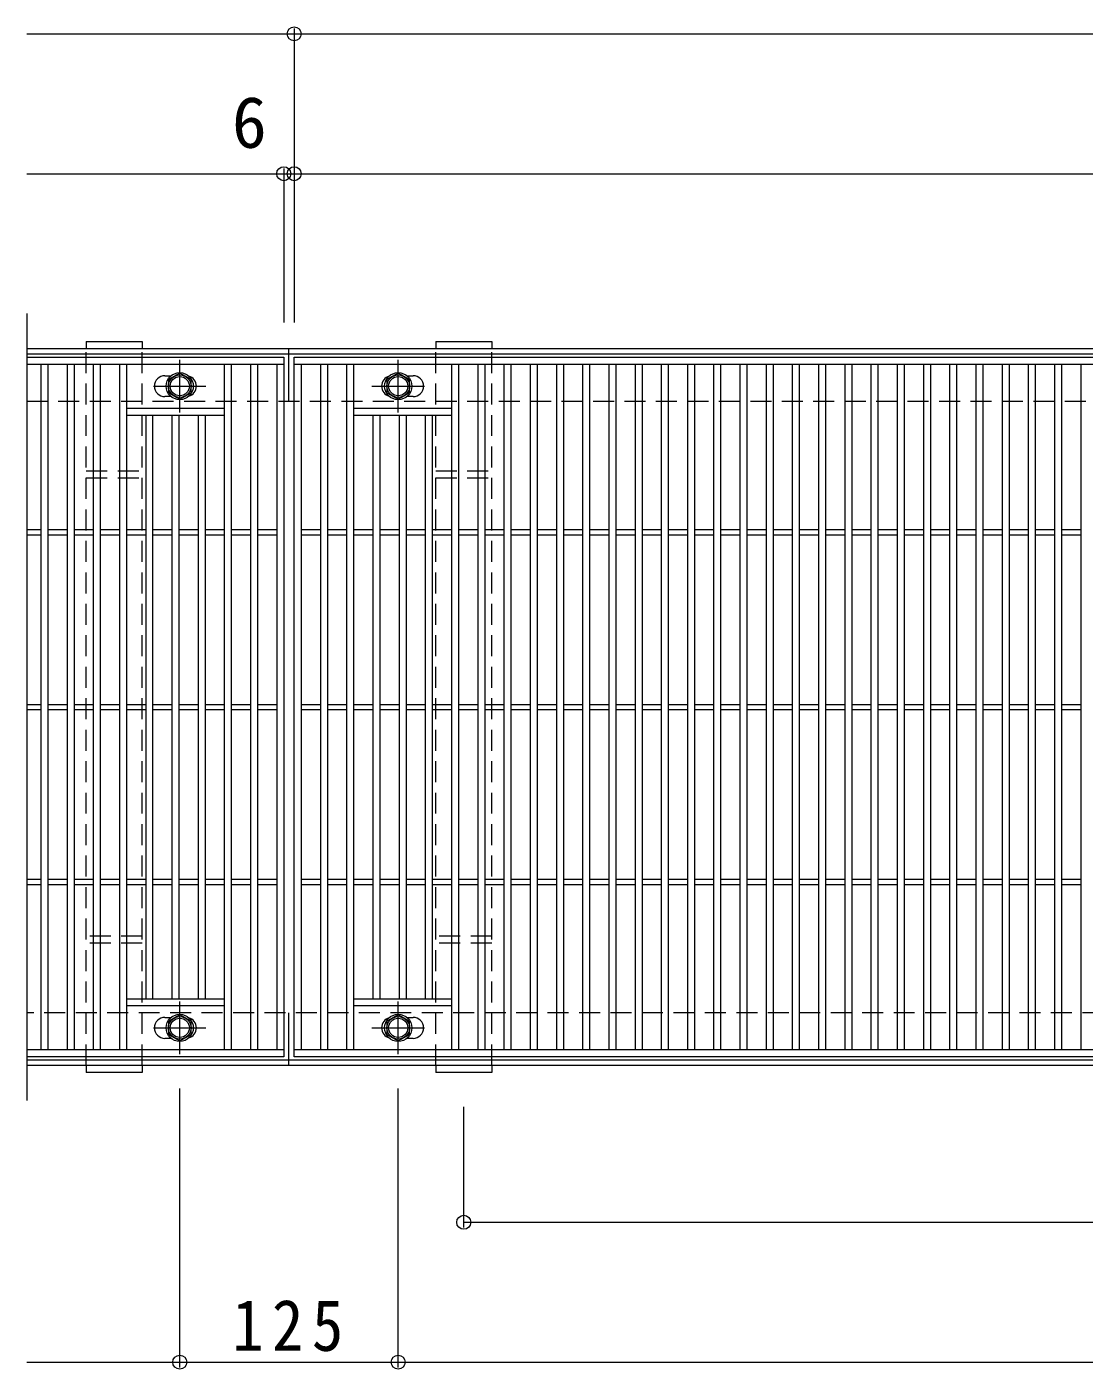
# Model space of a CAD drawing. Units: millimetres at full size, sheet at 1:10; details may follow other scales. Extents: x -2205 to 2286, y -1959 to 1524.
# Drawn here: x -616 to -11, y 725 to 1493 of the extents above; entities that cross this region are included whole.
import ezdxf
from ezdxf.enums import TextEntityAlignment as Align

# ---------------------------------------------------------------- set-up
doc = ezdxf.new("R2010")
doc.units = ezdxf.units.MM
doc.header["$LTSCALE"] = 10
doc.header["$PDMODE"] = 32
doc.header["$PDSIZE"] = 8
doc.linetypes.add('CHAIN1', pattern=[8, 5, -1, 1, -1])
doc.linetypes.add('DASHED1', pattern=[1.8, 1.2, -0.6])
for name, color, linetype, lineweight in [('C-1_躯体', 2, 'Continuous', 9), ('C-2_仕上', 3, 'Continuous', 9), ('C-4_文字', 7, 'Continuous', 9), ('C-8_ハッチ', 3, 'DASHED1', 9), ('C-B_衛生陶器', 2, 'Continuous', 9)]:
    doc.layers.add(name, color=color, linetype=linetype, lineweight=lineweight)
doc.styles.add('ＭＳ ゴシック', font='')
doc.styles.get('ＭＳ ゴシック').set_extended_font_data('MS Gothic')

msp = doc.modelspace()

# ---------------------------------------------------------------- linework, layer by layer
at = {"layer": 'C-1_躯体'}
for p, q in [((-615.89, 1308.63), (684.11, 1308.63)), ((-615.89, 1305.63), (684.11, 1305.63)), ((-465.89, 1278.63), (-465.89, 1308.63)), ((-465.89, 898.63), (-465.89, 928.63)), ((684.11, 901.63), (-615.89, 901.63)), ((684.11, 898.63), (-615.89, 898.63))]:
    msp.add_line(p, q, dxfattribs=at)
at = {"layer": 'C-1_躯体', "linetype": 'DASHED1'}
for p, q in [((-615.89, 1278.63), (684.11, 1278.63)), ((684.11, 928.63), (-615.89, 928.63))]:
    msp.add_line(p, q, dxfattribs=at)
at = {"layer": 'C-2_仕上'}
for p, q in [((-615.89, 1328.63), (-615.89, 878.63)), ((-615.89, 1303.63), (-468.89, 1303.63)), ((-615.89, 1299.63), (-468.89, 1299.63)), ((-607.89, 1299.63), (-607.89, 907.63)), ((-603.89, 1299.63), (-603.89, 907.63)), ((-592.89, 1299.63), (-592.89, 907.63)), ((-588.89, 1299.63), (-588.89, 907.63)), ((-577.89, 1299.63), (-577.89, 907.63)), ((-573.89, 1299.63), (-573.89, 907.63)), ((-562.89, 1299.63), (-562.89, 907.63)), ((-558.89, 1299.63), (-558.89, 907.63)), ((-502.89, 1299.63), (-502.89, 907.63)), ((-498.89, 1299.63), (-498.89, 907.63)), ((-487.89, 1299.63), (-487.89, 907.63)), ((-483.89, 1299.63), (-483.89, 907.63)), ((-472.89, 1299.63), (-472.89, 907.63)), ((-462.89, 1303.63), (531.11, 1303.63)), ((-462.89, 903.63), (-462.89, 1303.63)), ((-462.89, 1299.63), (531.11, 1299.63)), ((-458.89, 1299.63), (-458.89, 907.63)), ((-447.89, 1299.63), (-447.89, 907.63)), ((-443.89, 1299.63), (-443.89, 907.63)), ((-432.89, 1299.63), (-432.89, 907.63)), ((-428.89, 1299.63), (-428.89, 907.63)), ((-372.89, 1299.63), (-372.89, 907.63)), ((-368.89, 1299.63), (-368.89, 907.63)), ((-357.89, 1299.63), (-357.89, 907.63)), ((-353.89, 1299.63), (-353.89, 907.63)), ((-342.89, 1299.63), (-342.89, 907.63)), ((-338.89, 1299.63), (-338.89, 907.63)), ((-327.89, 1299.63), (-327.89, 907.63)), ((-323.89, 1299.63), (-323.89, 907.63)), ((-312.89, 1299.63), (-312.89, 907.63)), ((-308.89, 1299.63), (-308.89, 907.63)), ((-297.89, 1299.63), (-297.89, 907.63)), ((-293.89, 1299.63), (-293.89, 907.63)), ((-282.89, 1299.63), (-282.89, 907.63)), ((-278.89, 1299.63), (-278.89, 907.63)), ((-267.89, 1299.63), (-267.89, 907.63)), ((-263.89, 1299.63), (-263.89, 907.63)), ((-252.89, 1299.63), (-252.89, 907.63)), ((-248.89, 1299.63), (-248.89, 907.63)), ((-237.89, 1299.63), (-237.89, 907.63)), ((-233.89, 1299.63), (-233.89, 907.63)), ((-222.89, 1299.63), (-222.89, 907.63)), ((-218.89, 1299.63), (-218.89, 907.63)), ((-207.89, 1299.63), (-207.89, 907.63)), ((-203.89, 1299.63), (-203.89, 907.63)), ((-192.89, 1299.63), (-192.89, 907.63)), ((-188.89, 1299.63), (-188.89, 907.63)), ((-177.89, 1299.63), (-177.89, 907.63)), ((-173.89, 1299.63), (-173.89, 907.63)), ((-162.89, 1299.63), (-162.89, 907.63)), ((-158.89, 1299.63), (-158.89, 907.63)), ((-147.89, 1299.63), (-147.89, 907.63)), ((-143.89, 1299.63), (-143.89, 907.63)), ((-132.89, 1299.63), (-132.89, 907.63)), ((-128.89, 1299.63), (-128.89, 907.63)), ((-117.89, 1299.63), (-117.89, 907.63)), ((-113.89, 1299.63), (-113.89, 907.63)), ((-102.89, 1299.63), (-102.89, 907.63)), ((-98.89, 1299.63), (-98.89, 907.63)), ((-87.89, 1299.63), (-87.89, 907.63)), ((-83.89, 1299.63), (-83.89, 907.63)), ((-72.89, 1299.63), (-72.89, 907.63)), ((-68.89, 1299.63), (-68.89, 907.63)), ((-57.89, 1299.63), (-57.89, 907.63)), ((-53.89, 1299.63), (-53.89, 907.63)), ((-42.89, 1299.63), (-42.89, 907.63)), ((-38.89, 1299.63), (-38.89, 907.63)), ((-27.89, 1299.63), (-27.89, 907.63)), ((-23.89, 1299.63), (-23.89, 907.63)), ((-12.89, 1299.63), (-12.89, 907.63)), ((-536.89, 1293.13), (-533.3, 1293.13)), ((-398.49, 1293.13), (-394.89, 1293.13)), ((-558.89, 1274.63), (-502.89, 1274.63)), ((-533.3, 1281.13), (-536.89, 1281.13)), ((-428.89, 1274.63), (-372.89, 1274.63)), ((-394.89, 1281.13), (-398.49, 1281.13)), ((-558.89, 1270.63), (-502.89, 1270.63)), ((-547.89, 1270.63), (-547.89, 936.63)), ((-543.89, 1270.63), (-543.89, 936.63)), ((-532.89, 1270.63), (-532.89, 936.63)), ((-528.89, 1270.63), (-528.89, 936.63)), ((-517.89, 1270.63), (-517.89, 936.63)), ((-513.89, 1270.63), (-513.89, 936.63)), ((-428.89, 1270.63), (-372.89, 1270.63)), ((-417.89, 1270.63), (-417.89, 936.63)), ((-413.89, 1270.63), (-413.89, 936.63)), ((-402.89, 1270.63), (-402.89, 936.63)), ((-398.89, 1270.63), (-398.89, 936.63)), ((-387.89, 1270.63), (-387.89, 936.63)), ((-383.89, 1270.63), (-383.89, 936.63)), ((-615.89, 1205.13), (-607.89, 1205.13)), ((-615.89, 1202.13), (-607.89, 1202.13)), ((-603.89, 1205.13), (-592.89, 1205.13)), ((-603.89, 1202.13), (-592.89, 1202.13)), ((-588.89, 1205.13), (-577.89, 1205.13)), ((-588.89, 1202.13), (-577.89, 1202.13)), ((-573.89, 1205.13), (-562.89, 1205.13)), ((-573.89, 1202.13), (-562.89, 1202.13)), ((-558.89, 1205.13), (-547.89, 1205.13)), ((-558.89, 1202.13), (-547.89, 1202.13)), ((-543.89, 1205.13), (-532.89, 1205.13)), ((-543.89, 1202.13), (-532.89, 1202.13)), ((-528.89, 1205.13), (-517.89, 1205.13)), ((-528.89, 1202.13), (-517.89, 1202.13)), ((-513.89, 1205.13), (-502.89, 1205.13)), ((-513.89, 1202.13), (-502.89, 1202.13)), ((-498.89, 1205.13), (-487.89, 1205.13)), ((-498.89, 1202.13), (-487.89, 1202.13)), ((-483.89, 1205.13), (-472.89, 1205.13)), ((-483.89, 1202.13), (-472.89, 1202.13)), ((-458.89, 1205.13), (-447.89, 1205.13)), ((-458.89, 1202.13), (-447.89, 1202.13)), ((-443.89, 1205.13), (-432.89, 1205.13)), ((-443.89, 1202.13), (-432.89, 1202.13)), ((-428.89, 1205.13), (-417.89, 1205.13)), ((-428.89, 1202.13), (-417.89, 1202.13)), ((-413.89, 1205.13), (-402.89, 1205.13)), ((-413.89, 1202.13), (-402.89, 1202.13)), ((-398.89, 1205.13), (-387.89, 1205.13)), ((-398.89, 1202.13), (-387.89, 1202.13)), ((-383.89, 1205.13), (-372.89, 1205.13)), ((-383.89, 1202.13), (-372.89, 1202.13)), ((-368.89, 1205.13), (-357.89, 1205.13)), ((-368.89, 1202.13), (-357.89, 1202.13)), ((-353.89, 1205.13), (-342.89, 1205.13)), ((-353.89, 1202.13), (-342.89, 1202.13)), ((-338.89, 1205.13), (-327.89, 1205.13)), ((-338.89, 1202.13), (-327.89, 1202.13)), ((-323.89, 1205.13), (-312.89, 1205.13)), ((-323.89, 1202.13), (-312.89, 1202.13)), ((-308.89, 1205.13), (-297.89, 1205.13)), ((-308.89, 1202.13), (-297.89, 1202.13)), ((-293.89, 1205.13), (-282.89, 1205.13)), ((-293.89, 1202.13), (-282.89, 1202.13)), ((-278.89, 1205.13), (-267.89, 1205.13)), ((-278.89, 1202.13), (-267.89, 1202.13)), ((-263.89, 1205.13), (-252.89, 1205.13)), ((-263.89, 1202.13), (-252.89, 1202.13)), ((-248.89, 1205.13), (-237.89, 1205.13)), ((-248.89, 1202.13), (-237.89, 1202.13)), ((-233.89, 1205.13), (-222.89, 1205.13)), ((-233.89, 1202.13), (-222.89, 1202.13)), ((-218.89, 1205.13), (-207.89, 1205.13)), ((-218.89, 1202.13), (-207.89, 1202.13)), ((-203.89, 1205.13), (-192.89, 1205.13)), ((-203.89, 1202.13), (-192.89, 1202.13)), ((-188.89, 1205.13), (-177.89, 1205.13)), ((-188.89, 1202.13), (-177.89, 1202.13)), ((-173.89, 1205.13), (-162.89, 1205.13)), ((-173.89, 1202.13), (-162.89, 1202.13)), ((-158.89, 1205.13), (-147.89, 1205.13)), ((-158.89, 1202.13), (-147.89, 1202.13)), ((-143.89, 1205.13), (-132.89, 1205.13)), ((-143.89, 1202.13), (-132.89, 1202.13)), ((-128.89, 1205.13), (-117.89, 1205.13)), ((-128.89, 1202.13), (-117.89, 1202.13)), ((-113.89, 1205.13), (-102.89, 1205.13)), ((-113.89, 1202.13), (-102.89, 1202.13)), ((-98.89, 1205.13), (-87.89, 1205.13)), ((-98.89, 1202.13), (-87.89, 1202.13)), ((-83.89, 1205.13), (-72.89, 1205.13)), ((-83.89, 1202.13), (-72.89, 1202.13)), ((-68.89, 1205.13), (-57.89, 1205.13)), ((-68.89, 1202.13), (-57.89, 1202.13)), ((-53.89, 1205.13), (-42.89, 1205.13)), ((-53.89, 1202.13), (-42.89, 1202.13)), ((-38.89, 1205.13), (-27.89, 1205.13)), ((-38.89, 1202.13), (-27.89, 1202.13)), ((-23.89, 1205.13), (-12.89, 1205.13)), ((-23.89, 1202.13), (-12.89, 1202.13)), ((-615.89, 1105.13), (-607.89, 1105.13)), ((-615.89, 1102.13), (-607.89, 1102.13)), ((-603.89, 1105.13), (-592.89, 1105.13)), ((-603.89, 1102.13), (-592.89, 1102.13)), ((-588.89, 1105.13), (-577.89, 1105.13)), ((-588.89, 1102.13), (-577.89, 1102.13)), ((-573.89, 1105.13), (-562.89, 1105.13)), ((-573.89, 1102.13), (-562.89, 1102.13)), ((-558.89, 1105.13), (-547.89, 1105.13)), ((-558.89, 1102.13), (-547.89, 1102.13)), ((-543.89, 1105.13), (-532.89, 1105.13)), ((-543.89, 1102.13), (-532.89, 1102.13)), ((-528.89, 1105.13), (-517.89, 1105.13)), ((-528.89, 1102.13), (-517.89, 1102.13)), ((-513.89, 1105.13), (-502.89, 1105.13)), ((-513.89, 1102.13), (-502.89, 1102.13)), ((-498.89, 1105.13), (-487.89, 1105.13)), ((-498.89, 1102.13), (-487.89, 1102.13)), ((-483.89, 1105.13), (-472.89, 1105.13)), ((-483.89, 1102.13), (-472.89, 1102.13)), ((-458.89, 1105.13), (-447.89, 1105.13)), ((-458.89, 1102.13), (-447.89, 1102.13)), ((-443.89, 1105.13), (-432.89, 1105.13)), ((-443.89, 1102.13), (-432.89, 1102.13)), ((-428.89, 1105.13), (-417.89, 1105.13)), ((-428.89, 1102.13), (-417.89, 1102.13)), ((-413.89, 1105.13), (-402.89, 1105.13)), ((-413.89, 1102.13), (-402.89, 1102.13)), ((-398.89, 1105.13), (-387.89, 1105.13)), ((-398.89, 1102.13), (-387.89, 1102.13)), ((-383.89, 1105.13), (-372.89, 1105.13)), ((-383.89, 1102.13), (-372.89, 1102.13)), ((-368.89, 1105.13), (-357.89, 1105.13)), ((-368.89, 1102.13), (-357.89, 1102.13)), ((-353.89, 1105.13), (-342.89, 1105.13)), ((-353.89, 1102.13), (-342.89, 1102.13)), ((-338.89, 1105.13), (-327.89, 1105.13)), ((-338.89, 1102.13), (-327.89, 1102.13)), ((-323.89, 1105.13), (-312.89, 1105.13)), ((-323.89, 1102.13), (-312.89, 1102.13)), ((-308.89, 1105.13), (-297.89, 1105.13)), ((-308.89, 1102.13), (-297.89, 1102.13)), ((-293.89, 1105.13), (-282.89, 1105.13)), ((-293.89, 1102.13), (-282.89, 1102.13)), ((-278.89, 1105.13), (-267.89, 1105.13)), ((-278.89, 1102.13), (-267.89, 1102.13)), ((-263.89, 1105.13), (-252.89, 1105.13)), ((-263.89, 1102.13), (-252.89, 1102.13)), ((-248.89, 1105.13), (-237.89, 1105.13)), ((-248.89, 1102.13), (-237.89, 1102.13)), ((-233.89, 1105.13), (-222.89, 1105.13)), ((-233.89, 1102.13), (-222.89, 1102.13)), ((-218.89, 1105.13), (-207.89, 1105.13)), ((-218.89, 1102.13), (-207.89, 1102.13)), ((-203.89, 1105.13), (-192.89, 1105.13)), ((-203.89, 1102.13), (-192.89, 1102.13)), ((-188.89, 1105.13), (-177.89, 1105.13)), ((-188.89, 1102.13), (-177.89, 1102.13)), ((-173.89, 1105.13), (-162.89, 1105.13)), ((-173.89, 1102.13), (-162.89, 1102.13)), ((-158.89, 1105.13), (-147.89, 1105.13)), ((-158.89, 1102.13), (-147.89, 1102.13)), ((-143.89, 1105.13), (-132.89, 1105.13)), ((-143.89, 1102.13), (-132.89, 1102.13)), ((-128.89, 1105.13), (-117.89, 1105.13)), ((-128.89, 1102.13), (-117.89, 1102.13)), ((-113.89, 1105.13), (-102.89, 1105.13)), ((-113.89, 1102.13), (-102.89, 1102.13)), ((-98.89, 1105.13), (-87.89, 1105.13)), ((-98.89, 1102.13), (-87.89, 1102.13)), ((-83.89, 1105.13), (-72.89, 1105.13)), ((-83.89, 1102.13), (-72.89, 1102.13)), ((-68.89, 1105.13), (-57.89, 1105.13)), ((-68.89, 1102.13), (-57.89, 1102.13)), ((-53.89, 1105.13), (-42.89, 1105.13)), ((-53.89, 1102.13), (-42.89, 1102.13)), ((-38.89, 1105.13), (-27.89, 1105.13)), ((-38.89, 1102.13), (-27.89, 1102.13)), ((-23.89, 1105.13), (-12.89, 1105.13)), ((-23.89, 1102.13), (-12.89, 1102.13)), ((-615.89, 1005.13), (-607.89, 1005.13)), ((-615.89, 1002.13), (-607.89, 1002.13)), ((-603.89, 1005.13), (-592.89, 1005.13)), ((-603.89, 1002.13), (-592.89, 1002.13)), ((-588.89, 1005.13), (-577.89, 1005.13)), ((-588.89, 1002.13), (-577.89, 1002.13)), ((-573.89, 1005.13), (-562.89, 1005.13)), ((-573.89, 1002.13), (-562.89, 1002.13)), ((-558.89, 1005.13), (-547.89, 1005.13)), ((-558.89, 1002.13), (-547.89, 1002.13)), ((-543.89, 1005.13), (-532.89, 1005.13)), ((-543.89, 1002.13), (-532.89, 1002.13)), ((-528.89, 1005.13), (-517.89, 1005.13)), ((-528.89, 1002.13), (-517.89, 1002.13)), ((-513.89, 1005.13), (-502.89, 1005.13)), ((-513.89, 1002.13), (-502.89, 1002.13)), ((-498.89, 1005.13), (-487.89, 1005.13)), ((-498.89, 1002.13), (-487.89, 1002.13)), ((-483.89, 1005.13), (-472.89, 1005.13)), ((-483.89, 1002.13), (-472.89, 1002.13)), ((-458.89, 1005.13), (-447.89, 1005.13)), ((-458.89, 1002.13), (-447.89, 1002.13)), ((-443.89, 1005.13), (-432.89, 1005.13)), ((-443.89, 1002.13), (-432.89, 1002.13)), ((-428.89, 1005.13), (-417.89, 1005.13)), ((-428.89, 1002.13), (-417.89, 1002.13)), ((-413.89, 1005.13), (-402.89, 1005.13)), ((-413.89, 1002.13), (-402.89, 1002.13)), ((-398.89, 1005.13), (-387.89, 1005.13)), ((-398.89, 1002.13), (-387.89, 1002.13)), ((-383.89, 1005.13), (-372.89, 1005.13)), ((-383.89, 1002.13), (-372.89, 1002.13)), ((-368.89, 1005.13), (-357.89, 1005.13)), ((-368.89, 1002.13), (-357.89, 1002.13)), ((-353.89, 1005.13), (-342.89, 1005.13)), ((-353.89, 1002.13), (-342.89, 1002.13)), ((-338.89, 1005.13), (-327.89, 1005.13)), ((-338.89, 1002.13), (-327.89, 1002.13)), ((-323.89, 1005.13), (-312.89, 1005.13)), ((-323.89, 1002.13), (-312.89, 1002.13)), ((-308.89, 1005.13), (-297.89, 1005.13)), ((-308.89, 1002.13), (-297.89, 1002.13)), ((-293.89, 1005.13), (-282.89, 1005.13)), ((-293.89, 1002.13), (-282.89, 1002.13)), ((-278.89, 1005.13), (-267.89, 1005.13)), ((-278.89, 1002.13), (-267.89, 1002.13)), ((-263.89, 1005.13), (-252.89, 1005.13)), ((-263.89, 1002.13), (-252.89, 1002.13)), ((-248.89, 1005.13), (-237.89, 1005.13)), ((-248.89, 1002.13), (-237.89, 1002.13)), ((-233.89, 1005.13), (-222.89, 1005.13)), ((-233.89, 1002.13), (-222.89, 1002.13)), ((-218.89, 1005.13), (-207.89, 1005.13)), ((-218.89, 1002.13), (-207.89, 1002.13)), ((-203.89, 1005.13), (-192.89, 1005.13)), ((-203.89, 1002.13), (-192.89, 1002.13)), ((-188.89, 1005.13), (-177.89, 1005.13)), ((-188.89, 1002.13), (-177.89, 1002.13)), ((-173.89, 1005.13), (-162.89, 1005.13)), ((-173.89, 1002.13), (-162.89, 1002.13)), ((-158.89, 1005.13), (-147.89, 1005.13)), ((-158.89, 1002.13), (-147.89, 1002.13)), ((-143.89, 1005.13), (-132.89, 1005.13)), ((-143.89, 1002.13), (-132.89, 1002.13)), ((-128.89, 1005.13), (-117.89, 1005.13)), ((-128.89, 1002.13), (-117.89, 1002.13)), ((-113.89, 1005.13), (-102.89, 1005.13)), ((-113.89, 1002.13), (-102.89, 1002.13)), ((-98.89, 1005.13), (-87.89, 1005.13)), ((-98.89, 1002.13), (-87.89, 1002.13)), ((-83.89, 1005.13), (-72.89, 1005.13)), ((-83.89, 1002.13), (-72.89, 1002.13)), ((-68.89, 1005.13), (-57.89, 1005.13)), ((-68.89, 1002.13), (-57.89, 1002.13)), ((-53.89, 1005.13), (-42.89, 1005.13)), ((-53.89, 1002.13), (-42.89, 1002.13)), ((-38.89, 1005.13), (-27.89, 1005.13)), ((-38.89, 1002.13), (-27.89, 1002.13)), ((-23.89, 1005.13), (-12.89, 1005.13)), ((-23.89, 1002.13), (-12.89, 1002.13)), ((-502.89, 936.63), (-558.89, 936.63)), ((-372.89, 936.63), (-428.89, 936.63)), ((-502.89, 932.63), (-558.89, 932.63)), ((-372.89, 932.63), (-428.89, 932.63)), ((-536.89, 926.13), (-533.3, 926.13)), ((-398.49, 926.13), (-394.89, 926.13)), ((-533.3, 914.13), (-536.89, 914.13)), ((-394.89, 914.13), (-398.49, 914.13)), ((-468.89, 907.63), (-615.89, 907.63)), ((531.11, 907.63), (-462.89, 907.63))]:
    msp.add_line(p, q, dxfattribs=at)
for points in [[(-468.89, 1303.63), (-468.89, 903.63), (-615.89, 903.63)], [(531.11, 1303.63), (531.11, 903.63), (-462.89, 903.63)]]:
    msp.add_lwpolyline(points, dxfattribs=at)
for centre, start, end in [((-536.89, 1287.13), 90, 180), ((-524.89, 1287.13), 0, 73.66518), ((-406.89, 1287.13), 106.33482, 180), ((-394.89, 1287.13), 0, 90), ((-536.89, 1287.13), 180, 270), ((-524.89, 1287.13), 286.33482, 0), ((-406.89, 1287.13), 180, 253.66518), ((-394.89, 1287.13), 270, 0), ((-536.89, 920.13), 90, 180), ((-524.89, 920.13), 0, 73.66518), ((-406.89, 920.13), 106.33482, 180), ((-394.89, 920.13), 0, 90), ((-536.89, 920.13), 180, 270), ((-524.89, 920.13), 286.33482, 0), ((-406.89, 920.13), 180, 253.66518), ((-394.89, 920.13), 270, 0)]:
    msp.add_arc(centre, 6, start, end, dxfattribs=at)
at = {"layer": 'C-4_文字'}
for p, q in [((-462.89, 1491.63), (-462.89, 1323.63)), ((-615.89, 1488.63), (-462.89, 1488.63)), ((-462.89, 1488.63), (537.11, 1488.63)), ((-615.89, 1408.63), (-468.89, 1408.63)), ((-468.89, 1411.63), (-468.89, 1323.63)), ((-468.89, 1408.63), (-462.89, 1408.63)), ((-462.89, 1408.63), (531.11, 1408.63)), ((-528.39, 725.93), (-528.39, 885.43)), ((-403.39, 725.93), (-403.39, 885.43)), ((-365.89, 805.93), (-365.89, 874.93)), ((-365.89, 808.93), (534.11, 808.93)), ((-615.89, 728.93), (-528.39, 728.93)), ((-528.39, 728.93), (-403.39, 728.93)), ((-403.39, 728.93), (471.61, 728.93))]:
    msp.add_line(p, q, dxfattribs=at)
for p in [(-462.89, 1488.63), (-468.89, 1408.63), (-462.89, 1408.63), (-365.89, 808.93), (-528.39, 728.93), (-403.39, 728.93)]:
    msp.add_point(p, dxfattribs=at)
at = {"layer": 'C-8_ハッチ', "linetype": 'Continuous'}
for p, q in [((-581.89, 1312.63), (-549.89, 1312.63)), ((-581.89, 1312.63), (-581.89, 1308.63)), ((-549.89, 1312.63), (-549.89, 1308.63)), ((-381.89, 1312.63), (-349.89, 1312.63)), ((-381.89, 1312.63), (-381.89, 1308.63)), ((-349.89, 1312.63), (-349.89, 1308.63)), ((-581.89, 898.63), (-581.89, 894.63)), ((-549.89, 898.63), (-549.89, 894.63)), ((-381.89, 898.63), (-381.89, 894.63)), ((-349.89, 898.63), (-349.89, 894.63)), ((-549.89, 894.63), (-581.89, 894.63)), ((-349.89, 894.63), (-381.89, 894.63))]:
    msp.add_line(p, q, dxfattribs=at)
at = {"layer": 'C-8_ハッチ'}
for p, q in [((-581.89, 1308.63), (-549.89, 1308.63)), ((-581.89, 898.63), (-581.89, 1308.63)), ((-549.89, 898.63), (-549.89, 1308.63)), ((-381.89, 1308.63), (-349.89, 1308.63)), ((-381.89, 898.63), (-381.89, 1308.63)), ((-349.89, 898.63), (-349.89, 1308.63)), ((-581.89, 1238.63), (-549.89, 1238.63)), ((-381.89, 1238.63), (-349.89, 1238.63)), ((-581.89, 1234.63), (-549.89, 1234.63)), ((-381.89, 1234.63), (-349.89, 1234.63)), ((-549.89, 972.63), (-581.89, 972.63)), ((-549.89, 968.63), (-581.89, 968.63)), ((-349.89, 972.63), (-381.89, 972.63)), ((-349.89, 968.63), (-381.89, 968.63)), ((-549.89, 898.63), (-581.89, 898.63)), ((-349.89, 898.63), (-381.89, 898.63))]:
    msp.add_line(p, q, dxfattribs=at)
at = {"layer": 'C-B_衛生陶器', "color": 7, "linetype": 'CHAIN1'}
for p, q in [((-528.39, 1272.13), (-528.39, 1302.13)), ((-403.39, 1272.13), (-403.39, 1302.13)), ((-543.39, 1287.13), (-513.39, 1287.13)), ((-418.39, 1287.13), (-388.39, 1287.13)), ((-528.39, 905.13), (-528.39, 935.13)), ((-403.39, 905.13), (-403.39, 935.13)), ((-543.39, 920.13), (-513.39, 920.13)), ((-418.39, 920.13), (-388.39, 920.13))]:
    msp.add_line(p, q, dxfattribs=at)
at = {"layer": 'C-B_衛生陶器'}
for points in [[(-534.89, 1283.38), (-528.39, 1279.63), (-521.9, 1283.38), (-521.9, 1290.88), (-528.39, 1294.63), (-534.89, 1290.88)], [(-409.89, 1283.38), (-403.39, 1279.63), (-396.9, 1283.38), (-396.9, 1290.88), (-403.39, 1294.63), (-409.89, 1290.88)], [(-534.89, 916.38), (-528.39, 912.63), (-521.9, 916.38), (-521.9, 923.88), (-528.39, 927.63), (-534.89, 923.88)], [(-409.89, 916.38), (-403.39, 912.63), (-396.9, 916.38), (-396.9, 923.88), (-403.39, 927.63), (-409.89, 923.88)]]:
    msp.add_lwpolyline(points, close=True, dxfattribs=at)
for centre, radius in [((-528.39, 1287.13), 7.75), ((-528.39, 1287.13), 6.5), ((-528.39, 1287.13), 5.5), ((-403.39, 1287.13), 7.75), ((-403.39, 1287.13), 6.5), ((-403.39, 1287.13), 5.5), ((-528.39, 920.13), 7.75), ((-528.39, 920.13), 6.5), ((-528.39, 920.13), 5.5), ((-403.39, 920.13), 7.75), ((-403.39, 920.13), 6.5), ((-403.39, 920.13), 5.5)]:
    msp.add_circle(centre, radius, dxfattribs=at)

# ---------------------------------------------------------------- texts
at = {"layer": 'C-4_文字', "color": 2, "style": 'ＭＳ ゴシック'}
msp.add_text('6', height=29.33, dxfattribs=at).set_placement((-498.54, 1414.63), align=Align.BOTTOM_LEFT)
at = {"layer": 'C-4_文字', "color": 2, "insert": (-498.39, 734.93), "char_height": 29.33, "attachment_point": 7, "style": 'ＭＳ ゴシック'}
msp.add_mtext('\\T1.27;\\W0.9;125', dxfattribs=at)

doc.saveas('drawing.dxf')
